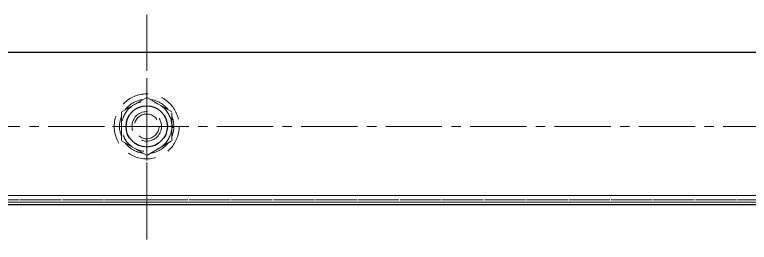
# Model space of a CAD drawing. Header units: millimetres. Extents: x 0 to 51411, y 0 to 16902.
# Drawn here: x 6277.3 to 6526, y 8430.6 to 8507.7 of the extents above; entities that cross this region are included whole.
import ezdxf

# ---------------------------------------------------------------- set-up
doc = ezdxf.new("R2010")
doc.units = ezdxf.units.MM
doc.linetypes.add('CENTER2', pattern=[28.575, 19.05, -3.175, 3.175, -3.175])
doc.linetypes.add('HIDDEN2', pattern=[4.7625, 3.175, -1.5875])
for name, color, linetype, lineweight in [('01_外形線', 7, 'Continuous', 25), ('03_かくれ線', 6, 'HIDDEN2', 13), ('04_中心線', 1, 'CENTER2', 9)]:
    doc.layers.add(name, color=color, linetype=linetype, lineweight=lineweight)
doc.layers.add('10_補助線', color=8, linetype='Continuous', lineweight=13, plot=False)

# ---------------------------------------------------------------- blocks, each defined once
blk = doc.blocks.new('*U417')
at = {"layer": '04_中心線', "color": 0, "linetype": 'CENTER2', "transparency": 16777216}
for p, q in [((0, 1.4), (0, 10.5)), ((-10.5, 0), (-1.4, 0)), ((1.4, 0), (10.5, 0)), ((0, -10.5), (0, -1.4))]:
    blk.add_line(p, q, dxfattribs=at)
at = {"layer": '04_中心線', "color": 0, "linetype": 'Continuous', "transparency": 16777216}
for p, q in [((-0.7, 0), (0.7, 0)), ((0, -0.7), (0, 0.7))]:
    blk.add_line(p, q, dxfattribs=at)
blk = doc.blocks.new('*U398')
at = {"layer": '04_中心線', "color": 0, "linetype": 'CENTER2', "transparency": 16777216}
for p, q in [((0, 2.2), (0, 11.59)), ((-11.59, 0), (-2.2, 0)), ((2.2, 0), (11.59, 0)), ((0, -11.59), (0, -2.2))]:
    blk.add_line(p, q, dxfattribs=at)
at = {"layer": '04_中心線', "color": 0, "linetype": 'Continuous', "transparency": 16777216}
for p, q in [((-1.1, 0), (1.1, 0)), ((0, -1.1), (0, 1.1))]:
    blk.add_line(p, q, dxfattribs=at)

msp = doc.modelspace()

# ---------------------------------------------------------------- linework, layer by layer
at = {"layer": '01_外形線'}
for p, q in [((6772.538, 8494.867), (5871.422, 8494.867)), ((5921.98, 8443.43), (6721.98, 8443.43))]:
    msp.add_line(p, q, dxfattribs=at)
msp.add_lwpolyline([(6772.538, 8494.867), (6772.601, 8494.93), (5871.359, 8494.93), (5871.422, 8494.867)], dxfattribs=at)
msp.add_circle((6321.98, 8469.867), 7, dxfattribs=at)
at = {"layer": '03_かくれ線', "ltscale": 3}
msp.add_line((5921.98, 8444.93), (6721.98, 8444.93), dxfattribs=at)
msp.add_lwpolyline([(5871.422, 8494.867), (5917.823, 8448.466, -0.6681786), (5926.359, 8444.93), (6717.601, 8444.93, -0.6681786), (6726.137, 8448.466), (6772.538, 8494.867)], format="xyb", dxfattribs=at)
msp.add_lwpolyline([(6313.48, 8474.775), (6313.48, 8464.96), (6321.98, 8460.052), (6330.48, 8464.96), (6330.48, 8474.775), (6321.98, 8479.682)], close=True, dxfattribs=at)
for points in [[(6330.48, 8470.242), (6331.172, 8470.242)], [(6330.48, 8469.492), (6331.172, 8469.492)]]:
    msp.add_lwpolyline(points, dxfattribs=at)
for radius in [11, 8.5, 5, 4.188]:
    msp.add_circle((6321.98, 8469.867), radius, dxfattribs=at)
for start, end in [(97.50502, 142.49498), (37.50502, 82.49498), (157.50502, 202.49498), (2.33607, 22.49498), (337.50502, 357.66393), (217.50502, 262.49498), (277.50502, 322.49498)]:
    msp.add_arc((6321.98, 8469.867), 9.2, start, end, dxfattribs=at)
at = {"layer": '04_中心線'}
for p, q in [((6321.98, 8507.726), (6321.98, 8430.571)), ((6321.98, 8438.59), (6321.98, 8500.907)), ((6621.98, 8469.867), (6021.98, 8469.867))]:
    msp.add_line(p, q, dxfattribs=at)
at = {"layer": '10_補助線'}
for p, q in [((5918.798, 8446.43), (6724.101, 8446.43)), ((5921.98, 8444.18), (6721.98, 8444.18))]:
    msp.add_line(p, q, dxfattribs=at)

# ---------------------------------------------------------------- block references
at = {"layer": '04_中心線', "linetype": 'CENTER2'}
for name, rotation in [('*U398', 89.99999999999999), ('*U417', 180)]:
    msp.add_blockref(name, (6321.98, 8469.867), dxfattribs=dict(at, rotation=rotation))

doc.saveas('drawing.dxf')
